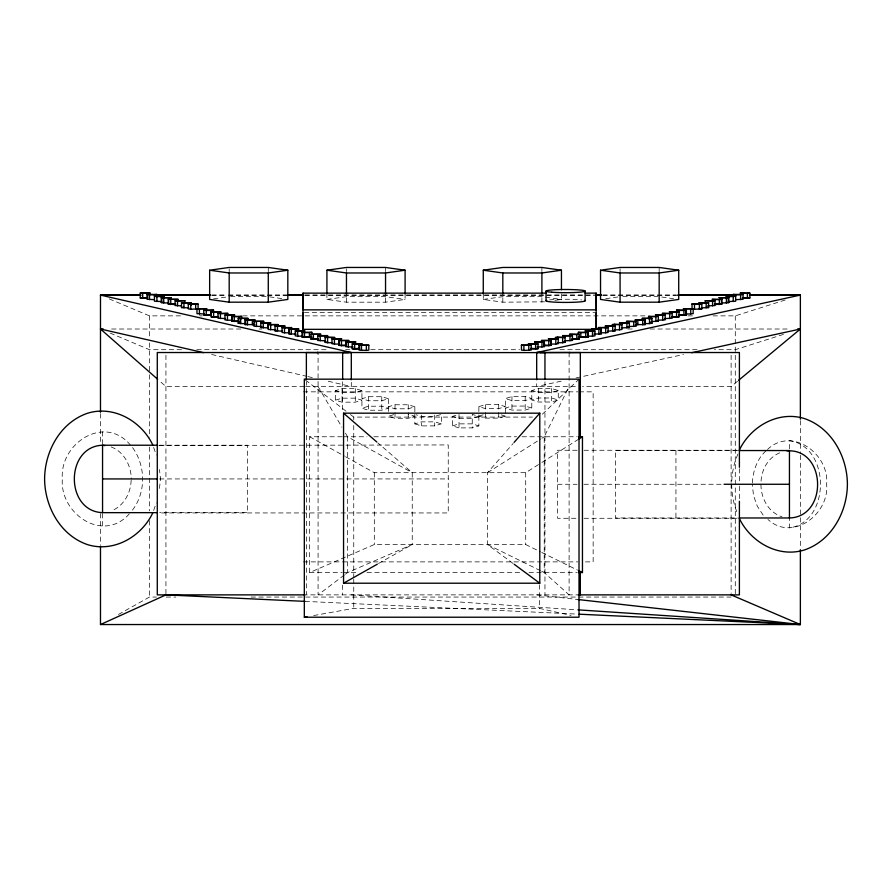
<?xml version="1.0" encoding="UTF-8"?>
<svg xmlns="http://www.w3.org/2000/svg" width="892" height="892" viewBox="0 0 892 892"><rect width="100%" height="100%" fill="white"/><g stroke="black" fill="none" stroke-linecap="round" stroke-linejoin="round"><path stroke-width="0.67" stroke-dasharray="4.46 3.34" d="M229.188 271.625L229.188 268.849M268.28 271.625L268.28 267.455M405.091 293.869L405.091 299.433L385.545 302.187L346.464 302.187L326.918 299.433L326.918 293.869M346.464 302.187L346.464 293.836M346.464 271.625L346.464 268.838M385.545 302.187L385.545 293.836M385.545 271.625L385.545 267.455M544.51 301.819L502.82 302.187L483.274 299.433L483.274 293.869M502.82 302.187L502.82 293.847M541.901 302.187L541.901 293.847M541.901 271.625L541.901 267.455M554.935 300.348L561.447 299.433L561.447 293.869M620.085 271.625L620.085 268.838M659.166 271.625L659.166 267.455M131.146 480.186C130.845 493.02 123.598 506.333 111.154 510.938M159.456 488.415L160.515 478.937L159.456 469.46M752.391 483.007C752.904 471.299 756.962 459.09 765.771 451.04M153.647 510.425L156.312 502.854M737.907 454.039C729.645 473.072 729.645 495.461 737.907 514.483M569.107 352.53L569.107 594.875L544.231 572.553L544.231 436.768L569.107 386.537M132.429 510.146C146.701 491.581 145.719 463.595 131.001 445.554M513.078 563.465L487.489 544.533L487.489 472.693L513.179 443.458M542.347 414.245L579.019 379.167M129.351 513.803C103.149 543.585 59.597 513.68 62.328 478.937C59.552 443.424 104.342 414.011 130.31 444.93M767.488 449.501C791.806 426.03 829.649 454.206 826.628 484.267C829.56 514.015 792.475 542.213 767.956 519.456M737.517 381.218L731.117 386.537L582.509 386.537M344.301 575.028L318.076 594.875L318.076 352.53M345.394 574.203L347.579 572.553L412.238 544.533L412.238 472.693L377.896 442.934M487.489 472.693L540.764 438.964M541.923 438.24L544.231 436.768M345.572 456.726L374.305 472.693L525.711 472.693L540.764 463.16M541.923 462.424L577.826 439.7M378.498 563.532L412.238 544.533M118.413 614.488L149.477 597.06L156.435 597.06M779.697 452.824C753.628 463.829 755.022 507.715 782.005 516.825M342.16 436.768L309.647 436.768L309.647 572.553L374.305 544.533L525.711 544.533L540.519 551.836M713.02 315.868L735.287 315.868L786.053 299.734M783.444 334.388L735.287 349.697L714.414 349.697M335.459 400.173L342.071 398.155L355.306 398.155L361.929 400.173L355.306 402.18L342.071 402.18L335.459 400.173L335.459 390.674L342.071 388.667L355.306 388.667L361.929 390.674L361.929 408.224L368.541 410.231L381.776 410.231L388.388 408.224L381.776 406.206L368.541 406.206L361.929 408.224M361.929 390.674L355.306 392.692L342.071 392.692L335.459 390.674M388.388 398.724L381.776 396.717L368.541 396.717L361.929 398.724L368.541 400.742L381.776 400.742L388.388 398.724L388.388 413.553M414.858 406.774L408.246 404.767L395.011 404.767L388.388 406.774L395.011 408.792L408.246 408.792L414.858 406.774L414.858 413.553M393.684 414.657L388.388 416.274L395.011 418.281L408.246 418.281L414.858 416.274L408.246 414.256M414.858 414.379L414.858 423.867L421.47 421.86L434.705 421.86L441.328 423.867L441.328 414.379L434.705 416.397L421.47 416.397L416.185 414.78M478.87 406.618L485.482 404.611L498.717 404.611L505.34 406.618L498.717 408.636L485.482 408.636L478.87 406.618L478.87 416.118L485.482 418.125L498.717 418.125L505.34 416.118L505.34 398.568L511.952 396.561L525.187 396.561L531.799 398.568L525.187 400.586L511.952 400.586L505.34 398.568M531.799 408.068L525.187 406.05L511.952 406.05L505.34 408.068L511.952 410.075L525.187 410.075L531.799 408.068L531.799 390.518L538.422 388.511L551.657 388.511L558.269 390.518L558.269 400.017L551.657 402.024L538.422 402.024L531.799 400.017L538.422 397.999L551.657 397.999L558.269 400.017M459.023 427.892L452.4 425.885L452.4 416.397L459.023 414.379L459.023 427.892L472.258 427.892L478.87 425.885L478.87 416.397L472.258 414.379L472.258 427.892M414.858 423.867L421.47 425.885L434.705 425.885L441.328 423.867M558.269 390.518L551.657 392.536L538.422 392.536L531.799 390.518M478.87 416.118L485.482 414.1M478.87 416.397L472.258 418.404L459.023 418.404L452.4 416.397M452.4 425.885L459.023 423.867L472.258 423.867L478.87 425.885M561.146 381.196L536.683 386.537L536.683 381.096M576.098 377.929L683.473 354.514M313.661 615.547L353.756 608.366L539.37 608.366L571.092 615.447M213.556 298.876L229.188 296.668M326.918 299.433L346.464 296.668L385.545 296.668L405.091 299.433M483.274 299.433L502.82 296.668L541.901 296.668L561.447 299.433M605.746 298.697L618.78 296.858M158.832 445.498L448.241 444.93L448.241 512.945L159.467 512.945M211.794 295.085L227.103 295.085M228.497 295.085L266.061 295.085M267.455 295.085L286.934 295.085M305.019 295.085L594.44 295.085M602.791 295.085L676.537 295.085M211.794 295.174L227.103 295.174M228.497 295.174L266.061 295.174M267.455 295.174L286.934 295.174M305.019 295.174L594.44 295.174M602.791 295.174L676.537 295.174M230.537 296.668L266.931 296.668M622.772 296.668L657.828 296.668M304.406 312.613L594.786 312.613M109.281 298.898L149.477 315.868L182.871 315.868M199.574 315.868L202.35 315.868M242.702 315.868L646.232 315.868M687.966 315.868L694.924 315.868M111.611 329.014L241.018 329.014M259.104 329.014L261.891 329.014M627.834 329.014L633.398 329.014M650.101 329.014L789.242 329.014M181.477 349.697L149.477 349.697L108.021 332.192M196.786 349.697L328.97 349.697M345.672 349.697L349.842 349.697M370.715 349.697L519.601 349.697M559.953 349.697L697.711 349.697M304.272 386.537L165.934 386.537L159.701 381.051M305.655 386.537L576.957 386.537M303.347 391.844L577.815 391.844M579.209 391.844L593.147 391.844L593.147 561.882L584.784 561.882M350.456 414.557L353.756 417.088L532.446 417.088M343.509 436.768L366.969 436.768M373.893 436.768L516.535 436.768M522.076 436.768L576.99 436.768M159.679 445.219L247.463 445.219L247.463 512.655L159.679 512.655M577.113 450.259L557.6 450.259L557.6 518.274L577.113 518.274M584.082 450.259L738.777 450.259M737.974 450.549L615.558 450.549L615.558 517.973L737.974 517.973M159.478 478.937L448.241 478.937M557.6 484.267L577.035 484.267M583.981 484.267L724.192 484.267M584.082 518.274L738.777 518.274M303.347 561.882L577.815 561.882M309.647 572.553L342.16 572.553M343.509 572.553L357.268 572.553M366.969 572.553L522.076 572.553M529.001 572.553L576.99 572.553M580.324 594.875L306.369 594.875L306.369 381.776M166.18 597.06L175.914 597.06M251.053 597.06L731.106 597.06M305.064 601.375L577.76 614.131M351.303 594.875L576.533 609.76M536.683 594.875L578.094 599.536M661.775 297.036L673.505 298.697M269.585 296.858L282.619 298.697M211.66 354.503L306.569 376.268M307.918 376.58L314.698 378.141M328.256 381.252L351.303 386.537L351.303 381.096M501.371 414.903L505.34 416.118M111.154 446.937C124.077 451.687 131.135 465.713 131.291 478.937M541.745 552.449L577.525 570.111M487.489 544.533L540.53 570.724M541.767 571.326L544.231 572.553M345.472 433.178L347.579 436.768L412.238 472.693M309.647 436.768L344.368 456.057M305.41 380.014L346.063 411.19M763.151 515.119L757.241 506.076L753.517 495.562L752.257 484.267M318.076 386.537L341.959 427.201M153.647 447.45L156.312 455.02M800.369 420.589L800.369 453.883M800.369 455.277L800.369 516.323M800.369 517.717L800.369 548.234M789.442 448.877L789.442 440.626C830.775 446.569 830.775 521.954 789.442 527.897L789.442 518.274M739.401 468.623L739.401 484.947M739.401 486.307L739.401 501.271M735.287 315.868L735.287 353.868M735.287 355.261L735.287 595.678M731.117 355.25L731.117 482.371M731.117 483.754L731.117 593.481M675.935 450.549L675.935 517.973M551.657 388.511L551.657 402.024M544.956 381.776L544.956 594.875M539.37 584.806L539.37 608.366M538.422 388.511L538.422 402.024M525.711 472.693L525.711 544.533M525.187 396.561L525.187 410.075M511.952 396.561L511.952 410.075M498.717 404.611L498.717 418.125M485.482 404.611L485.482 418.125M434.705 415.081L434.705 425.885M421.47 415.081L421.47 425.885M408.246 404.767L408.246 418.281M395.011 404.767L395.011 418.281M381.776 396.717L381.776 410.231M374.305 472.693L374.305 544.533M368.541 396.717L368.541 410.231M355.306 388.667L355.306 402.18M353.756 417.088L353.756 419.864M353.756 425.406L353.756 577.871M353.756 579.254L353.756 608.366M347.579 436.768L347.579 572.553M342.662 381.776L342.662 411.022M342.662 585.119L342.662 594.875M342.071 388.667L342.071 402.18M165.934 355.25L165.934 594.875M149.477 315.868L149.477 337.522M149.477 342.929L149.477 373.324M149.477 374.718L149.477 437.247M149.477 446.981L149.477 510.904M149.477 520.627L149.477 597.06M102.558 431.728L102.558 444.93M102.558 513.647L102.558 526.146M100.484 413.654L100.484 444.171M100.484 513.547L100.484 545.458M549.561 299.924A19.546 1.594 0 0 1 581.595 299.924"/><path stroke-width="1.34" d="M147.581 293.423L147.581 298.296L142.698 298.296L140.256 297.95L140.256 293.078L150.023 293.078L140.256 293.078M142.698 298.296L142.698 293.423M156.836 296.869L156.836 294.427L147.069 294.427L147.069 299.299L154.394 299.645M149.51 299.645L149.51 294.773L147.069 294.427M156.836 294.427L154.394 294.773L154.472 301.217L161.798 301.563L161.798 296.69L164.24 296.345L154.472 296.345L161.798 296.69M156.914 301.563L156.914 296.69M168.61 298.04L168.61 302.912L163.727 302.912L161.285 302.566L161.285 297.694L171.052 297.694L161.285 297.694M163.727 302.912L163.727 298.04M175.635 304.54L168.298 304.194L168.298 299.333L178.077 299.333L168.298 299.333M170.751 304.54L170.751 299.679M184.889 303.113L184.889 300.682L175.122 300.682L175.122 305.543L181.221 305.889M177.564 305.889L177.564 301.028L175.122 300.682M188.836 307.907L181.511 307.562L181.511 302.689L191.278 302.689L191.278 305.131M183.953 307.907L183.953 303.035L181.511 302.689M188.323 304.038L188.323 308.911L190.765 309.256L198.091 308.911L198.091 304.038L188.323 304.038L198.091 304.038M190.765 309.256L190.765 304.384M195.649 309.256L195.649 304.384M196.965 308.755L206.732 308.755L196.965 308.755L196.965 313.627L204.29 313.973M199.407 313.973L199.407 309.1M213.545 310.104L211.103 310.449L211.103 315.322L203.777 314.976L203.777 310.104L213.545 310.104L213.545 312.535M206.219 315.322L206.219 310.449L203.777 310.104M209.653 270.209L209.642 299.433L229.188 302.187L268.28 302.187L287.826 299.433L287.826 270.209L268.28 267.455L229.188 267.455L209.653 270.209L229.188 272.974L268.28 272.974L287.826 270.209M218.507 317.229L211.181 316.883L211.181 312.022L220.948 312.022L211.181 312.022M213.623 317.229L213.623 312.367M227.761 315.801L227.761 313.371L217.994 313.371L217.994 318.232L225.319 318.578M220.435 318.578L220.435 313.716L217.994 313.371M225.007 314.999L225.007 319.871L227.46 320.217L232.344 320.217L232.344 315.344L234.786 314.999L225.007 314.999L232.344 315.344M227.46 320.217L227.46 315.344M229.188 302.187L229.188 272.974M239.156 321.566L231.82 321.22L231.82 316.348L241.598 316.348L241.598 318.79M234.273 321.566L234.273 316.693L231.82 316.348M245.545 318.712L245.545 323.584L240.662 323.584L238.22 323.238L238.22 318.366L247.987 318.366L238.22 318.366M239.156 319.135L239.156 316.693L241.598 316.348M240.662 323.584L240.662 318.712M252.358 324.242L254.8 324.588L245.032 324.588L245.032 319.715L254.8 319.715L254.8 322.146M247.474 324.933L247.474 320.061L245.032 319.715M252.358 324.933L252.358 320.061L254.8 319.715M254.008 321.332L263.787 321.332L254.008 321.332L254.008 326.204L261.334 326.55M256.45 326.55L256.45 321.678M270.599 322.681L268.157 323.027L268.157 327.899L260.821 327.554L260.821 322.681L270.599 322.681L270.599 325.112M263.263 327.899L263.263 323.027L260.821 322.681M268.224 324.588L278.003 324.588L268.224 324.588L268.224 329.46L275.561 329.806M268.28 302.187L268.28 272.974M270.666 329.806L270.666 324.933M282.374 331.155L275.037 330.809L275.037 325.937L284.816 325.937L284.816 328.379M277.479 331.155L277.479 326.282L275.037 325.937M282.062 327.576L282.062 332.448L284.503 332.794L289.387 332.794L289.387 327.922L291.829 327.576L282.062 327.576L289.387 327.922M284.503 332.794L284.503 327.922M296.2 334.143L288.874 333.798L288.874 328.925L298.642 328.925L298.642 331.356M291.316 334.143L291.316 329.271L288.874 328.925M295.263 330.943L295.263 335.816L297.705 336.161L302.6 336.161L302.6 331.289L305.042 330.943L295.263 330.943L302.6 331.289M296.2 331.701L296.2 329.271L298.642 328.925M297.705 336.161L297.705 331.289M302.076 337.165L311.854 337.165L302.076 337.165L302.076 332.292L311.854 332.292L311.854 334.723M593.425 329.338L303.035 329.338L303.012 293.133L546.16 293.133M304.518 337.51L304.518 332.638L302.076 332.292M309.413 337.51L309.413 332.638L311.854 332.292M318.299 339.462L310.962 339.116L310.962 334.244L320.741 334.244L310.962 334.244M313.404 339.462L313.404 334.589M332.515 342.718L327.632 342.718L327.554 335.593L317.775 335.593L317.775 340.465L325.112 340.8M320.217 340.811L320.217 335.938L317.775 335.593M327.632 342.718L325.179 342.372L325.112 335.938L327.554 335.593M326.918 293.869L326.918 270.209L346.464 267.455L385.545 267.455L405.091 270.209L405.091 293.869M331.991 338.848L331.991 343.721L334.444 344.067L339.328 344.067L339.328 339.194L341.77 338.848L331.991 338.848L339.328 339.194M334.444 344.067L334.444 339.194M346.341 340.833L346.341 345.706L341.458 345.706L339.016 345.36L339.016 340.488L348.783 340.488L339.016 340.488M341.458 345.706L341.458 340.833M355.607 344.267L355.607 341.837L345.828 341.837L345.828 346.709L353.165 347.055M346.464 293.836L346.464 272.974L326.918 270.209M348.27 347.055L348.27 342.182L345.828 341.837M359.554 344.2L359.554 349.073L354.67 349.073L352.217 348.727L352.217 343.855L361.996 343.855L352.217 343.855M354.67 349.073L354.67 344.2M359.03 345.204L359.03 350.077L366.367 350.422L368.809 350.077L368.809 345.204L359.03 345.204L368.809 345.204M361.483 350.422L361.483 345.55M366.367 350.422L366.367 345.55M385.545 293.836L385.545 272.974L405.091 270.209M483.274 293.869L483.274 270.209L502.82 267.455L541.901 267.455L561.447 270.209L561.447 289.688M502.82 293.847L502.82 272.974L483.274 270.209M521.441 345.204L521.441 350.077L523.883 350.422L531.208 350.077L531.208 345.204L521.441 345.204L531.208 345.204M523.883 350.422L523.883 345.55M528.766 350.422L528.766 345.55M534.631 344.267L534.631 341.837L544.41 341.837L544.41 346.709L537.073 347.055M535.579 349.073L535.579 344.2L538.021 343.855L538.021 348.727L530.684 349.073M541.901 293.847L541.901 272.974L561.447 270.209M541.957 347.055L541.957 342.182L544.41 341.837M543.886 340.833L543.886 345.706L548.77 345.706L551.211 345.36L551.211 340.488L541.444 340.488L551.211 340.488M546.038 300.838L546.038 291.093M548.77 345.706L548.77 340.833M550.899 339.194L550.899 344.067L555.783 344.067L558.236 343.721L558.236 338.848L548.457 338.848L558.236 338.848M555.783 344.067L555.783 339.194M557.712 342.718L562.596 342.718L562.662 335.593L572.441 335.593L572.441 340.465L565.115 340.8M562.596 342.718L565.037 342.372L565.115 335.938L562.662 335.593M569.999 340.811L569.999 335.938L572.441 335.593M576.801 339.462L576.801 334.589L579.254 334.244L579.254 339.116L571.917 339.462M578.362 334.723L578.362 332.292L588.129 332.292L588.129 337.165L578.362 337.165L588.129 337.165M580.803 337.51L580.803 332.638L578.362 332.292M585.119 300.838L585.119 291.093M585.687 337.51L585.687 332.638L588.129 332.292M587.605 331.289L587.605 336.161L592.5 336.161L594.942 335.816L594.942 330.943L585.163 330.943L594.942 330.943M591.552 331.356L591.552 328.925L601.331 328.925L601.331 333.798L593.994 334.143M592.5 336.161L592.5 331.289M593.994 331.701L593.994 329.271L591.552 328.925M585.063 293.133L596.179 293.133L596.202 329.338L596.179 312.613M598.878 334.143L598.878 329.271L601.331 328.925M600.539 270.209L600.539 299.433L620.085 302.187L659.166 302.187L678.712 299.433L678.712 270.209L659.166 267.455L620.085 267.455L600.539 270.209L620.085 272.974L659.166 272.974L678.712 270.209M600.807 327.922L600.807 332.794L605.69 332.794L608.132 332.448L608.132 327.576L598.365 327.576L608.132 327.576M605.378 328.379L605.378 325.937L615.157 325.937L615.157 330.809L607.82 331.155M605.69 332.794L605.69 327.922M612.704 331.155L612.704 326.282L615.157 325.937M614.633 329.806L619.516 329.806L619.583 322.681L629.362 322.681L629.362 327.554L622.036 327.899M620.085 302.187L620.085 272.974M619.583 322.681L622.036 323.027L621.958 329.46L619.516 329.806M626.92 327.899L626.92 323.027L629.362 322.681M633.721 326.55L633.721 321.678L636.174 321.332L636.174 326.204L628.838 326.55M635.372 322.146L635.372 319.715L645.15 319.715L645.15 324.588L635.372 324.588L637.813 324.242M637.813 324.933L637.813 320.061L635.372 319.715M642.697 324.933L642.697 320.061L645.15 319.715M644.626 318.712L644.626 323.584L649.51 323.584L651.952 323.238L651.952 318.366L642.184 318.366L651.952 318.366M648.573 318.79L648.573 316.348L658.341 316.348L658.341 321.22L651.015 321.566M649.51 323.584L649.51 318.712M651.015 319.135L651.015 316.693L648.573 316.348M655.899 321.566L655.899 316.693L658.341 316.348M659.166 302.187L659.166 272.974M662.399 315.801L662.399 313.371L672.167 313.371L672.167 318.232L664.841 318.578M662.711 320.217L662.711 315.344L665.153 314.999L665.153 319.871L657.817 320.217M669.725 318.578L669.725 313.716L672.167 313.371M671.643 317.229L676.537 317.229L676.604 310.104L686.372 310.104L686.372 314.976L679.046 315.322M676.537 317.229L678.979 316.883L679.046 310.449L676.604 310.104M683.93 315.322L683.93 310.449L686.372 310.104M685.859 309.1L685.859 313.973L690.742 313.973L693.184 313.627L693.184 308.755L683.417 308.755L693.184 308.755M690.742 313.973L690.742 309.1M692.047 304.038L692.047 308.911L694.489 309.256L701.814 308.911L701.814 304.038L692.047 304.038L701.814 304.038M694.489 309.256L694.489 304.384M699.373 309.256L699.373 304.384M705.237 303.113L705.237 300.682L715.016 300.682L715.016 305.543L707.679 305.889M706.185 307.907L706.185 303.035L708.627 302.689L708.627 307.562L701.302 307.907M712.574 305.889L712.574 301.028L715.016 300.682M719.376 304.54L719.376 299.679L721.818 299.333L721.818 304.194L714.492 304.54M721.505 298.04L721.505 302.912L726.4 302.912L728.842 302.566L728.842 297.694L719.063 297.694L728.842 297.694M726.4 302.912L726.4 298.04M728.318 296.69L735.644 296.345L725.876 296.345L728.318 296.69L728.318 301.563L735.644 301.217L735.722 294.773L733.28 294.427L733.202 301.563M740.605 299.645L740.605 294.773L743.047 294.427L743.047 299.299L735.722 299.645M747.418 298.296L747.418 293.423L749.86 293.078L749.86 297.95L742.523 298.296M152.755 512.945C141.393 536.761 113.73 552.784 87.561 544.633C60.366 535.356 44.778 506.656 44.6 478.937C44.778 451.218 60.366 422.518 87.561 413.241C113.73 405.091 141.393 421.102 152.755 444.93M739.245 450.259C750.607 426.432 778.27 410.42 804.439 418.571C831.634 427.848 847.222 456.548 847.4 484.267C847.222 511.986 831.634 540.686 804.439 549.963C778.27 558.113 750.607 542.091 739.245 518.274M514.093 442.41L539.783 413.174L343.554 413.174L343.554 583.212L539.783 583.212L539.783 413.174M738.576 380.338L800.369 329.014L797.593 329.014M578.975 438.964L582.454 436.768L582.454 572.553L578.362 572.553M343.554 583.212L377.294 564.212M100.484 546.852L100.484 624.545L165.934 594.875L305.064 601.375M800.369 419.195L800.369 295.085L536.683 352.53L536.683 379.736M691.634 352.73L800.369 329.014M304.317 617.219L579.019 617.219L579.019 379.167L304.317 379.167L304.317 617.219L306.982 616.74M539.983 352.608L570.289 352.474M786.967 450.928C826.248 447.996 828.445 516.881 789.442 517.973L739.368 517.973M140.256 297.95L147.581 297.605M161.285 302.566L163.727 302.221M184.889 300.682L177.564 301.028M168.298 304.194L175.635 303.86M191.278 302.689L183.953 303.035M181.511 307.562L183.953 307.216M203.777 314.976L211.103 314.631M227.761 313.371L220.435 313.716M211.181 316.883L218.507 316.548M231.82 321.22L239.156 320.875M238.22 323.238L240.662 322.893M245.032 324.588L247.474 324.242M260.821 327.554L263.263 327.208M284.816 325.937L277.479 326.282M275.037 330.809L277.479 330.464M288.874 333.798L291.316 333.452M310.962 339.116L318.288 338.77M325.179 342.372L327.62 342.026M355.607 341.837L348.27 342.182M339.016 345.36L346.341 345.014M733.28 294.427L743.047 294.427M352.217 348.727L359.554 348.382M100.484 412.26L100.484 295.085L351.303 352.53L351.303 379.747M317.619 352.53L316.961 352.474L348.594 352.608M569.107 352.608L580.324 352.53L580.324 437.481M346.464 272.974L385.545 272.974M502.82 272.974L541.901 272.974M747.418 293.423L740.081 293.078L749.86 293.078M149.51 294.773L154.394 294.773M735.722 294.773L740.605 294.773M100.484 295.085L140.836 295.085M156.145 295.085L210.412 295.085M288.328 295.085L303.637 295.085M595.834 295.085L601.398 295.085M677.92 295.085L733.581 295.085M750.284 295.085L800.369 295.085M100.484 295.174L140.836 295.174M156.145 295.174L210.412 295.174M288.328 295.174L303.637 295.174M595.834 295.174L601.398 295.174M677.92 295.174L733.581 295.174M750.284 295.174L800.369 295.174M742.523 297.605L749.86 297.95M719.376 299.679L712.05 299.333L721.818 299.333M712.574 301.028L705.237 300.682M706.185 303.035L698.849 302.689L708.627 302.689M714.492 303.86L721.818 304.194M206.219 310.449L211.103 310.449M679.046 310.449L683.93 310.449M669.725 313.716L662.399 313.371M679.046 314.631L686.372 314.976M662.711 315.344L655.375 314.999L665.153 314.999M671.643 316.548L678.979 316.883M234.273 316.693L239.156 316.693M651.015 316.693L655.899 316.693M247.474 320.061L252.358 320.061M637.813 320.061L642.697 320.061M633.721 321.678L626.396 321.332L636.174 321.332M263.263 323.027L268.157 323.027M622.036 323.027L626.92 323.027M612.704 326.282L605.378 325.937M157.616 379.223L100.484 329.014L103.271 329.014M291.316 329.271L296.2 329.271M593.994 329.271L598.878 329.271M304.518 332.638L309.413 332.638M580.803 332.638L585.687 332.638M576.801 334.589L569.475 334.244L579.254 334.244M320.217 335.938L325.112 335.938M565.115 335.938L569.999 335.938M571.917 338.77L579.254 339.116M541.957 342.182L534.631 341.837M535.579 344.2L528.242 343.855L538.021 343.855M543.886 345.014L551.211 345.36M530.684 348.382L538.021 348.727M342.662 378.988L342.662 352.53L537.218 352.608M578.362 436.768L582.454 436.768M156.892 445.219L102.558 445.219C64.938 446.535 64.938 511.339 102.558 512.655L156.892 512.655M739.368 450.549L789.442 450.549L789.442 517.973M102.558 478.937L156.892 478.937M724.059 484.267L789.442 484.267M305.309 594.875L157.282 594.875L157.282 352.53L351.303 352.53M578.295 594.875L739.401 594.875L739.401 501.271M100.484 624.545L800.369 624.545L800.369 549.628M318.076 352.608L306.369 352.53L306.369 378.988M579.153 614.198L800.369 624.545L731.117 594.875M577.927 609.849L800.369 624.545L578.094 599.536M726.4 302.221L728.842 302.566M706.185 307.216L708.627 307.562M699.373 308.565L701.814 308.911M655.899 320.875L658.341 321.22M649.51 322.893L651.952 323.238M642.697 324.242L645.15 324.588M626.92 327.208L629.362 327.554M612.704 330.464L615.157 330.809M598.878 333.452L601.331 333.798M562.596 342.026L565.037 342.372M105.033 445.61L102.558 445.219L102.558 512.655M100.484 329.014L203.521 352.641M578.752 570.724L582.454 572.553M514.193 564.279L539.783 583.212M343.554 413.174L376.859 442.031M596.179 293.133L596.202 309.858L303.035 309.858L303.012 293.133M303.012 312.613L303.035 329.338M739.401 467.263L739.401 352.53L536.683 352.53L544.956 352.53L544.956 378.988M580.324 572.586L580.324 594.875M584.461 300.426A19.546 1.594 0 0 1 565.573 302.421A19.546 1.594 0 0 1 546.696 300.426M327.62 337.165L325.179 337.499L334.957 337.499L327.62 337.165M671.643 311.676L669.201 312.022L678.979 312.022L671.643 311.676M614.633 324.253L612.191 324.588L621.958 324.588L614.633 324.253M557.712 337.165L555.27 337.499L565.037 337.499L557.712 337.165M551.758 292.219A19.546 1.594 0 0 0 584.461 291.506A19.546 1.594 0 0 0 560.522 289.554A19.546 1.594 0 0 0 551.758 292.219"/></g></svg>
